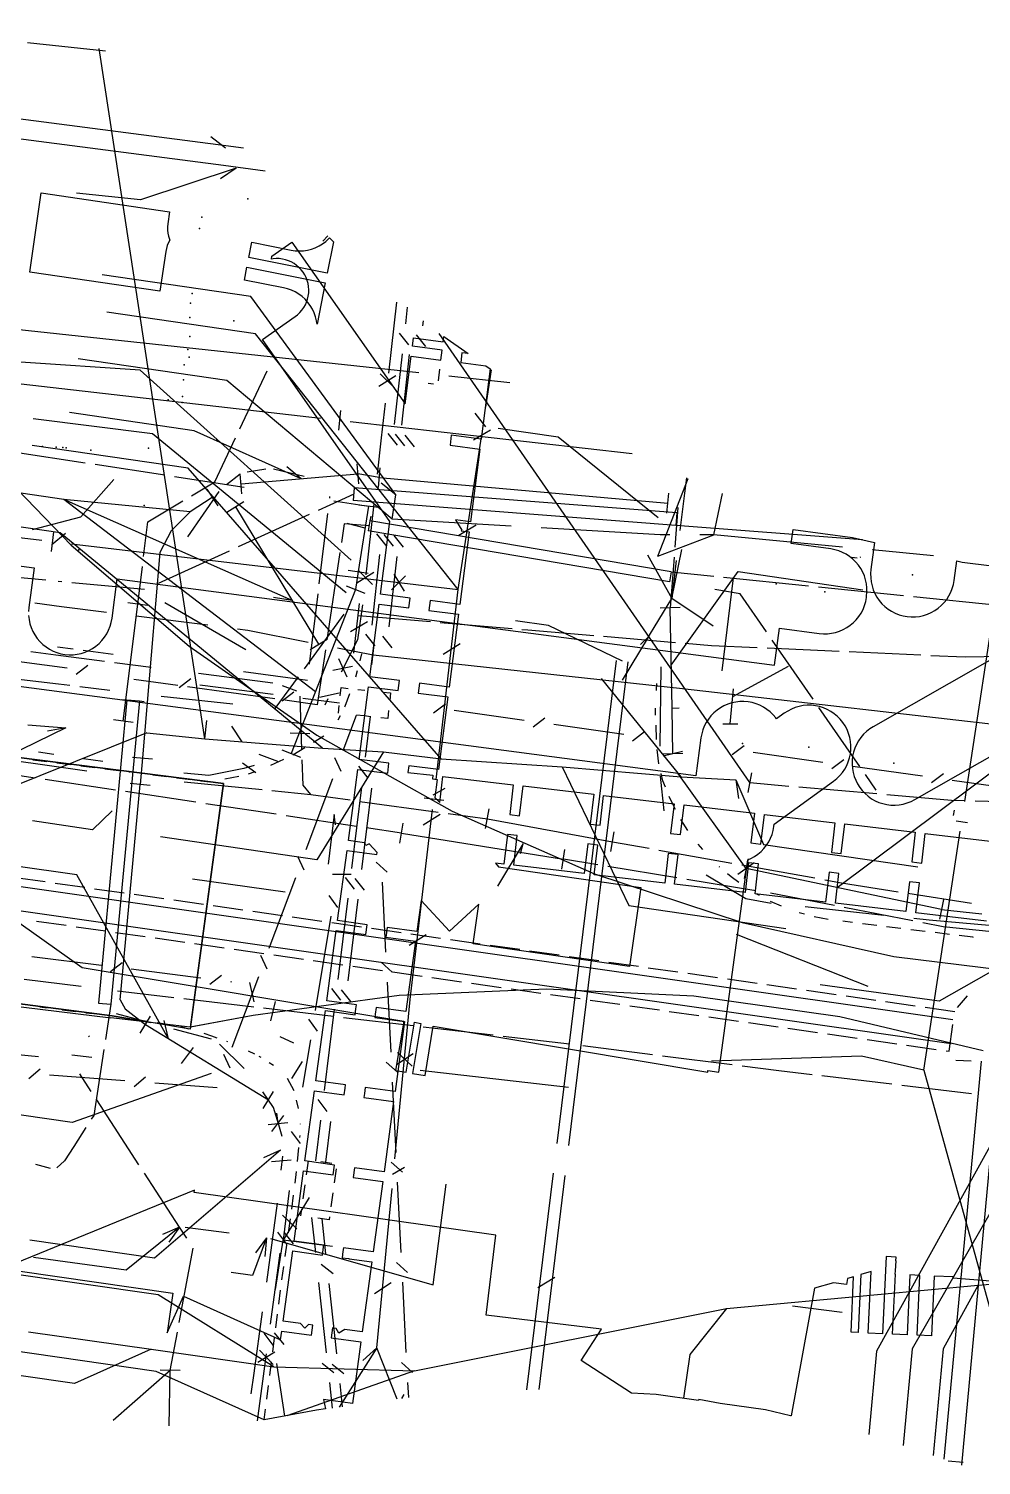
# Model space of a CAD drawing. Header units: metres. Extents: x -3782 to -2031, y 18790 to 19846.
# Drawn here: x -2797.3 to -2749.6, y 18835 to 18906.9 of the extents above; entities that cross this region are included whole.
import ezdxf

# ---------------------------------------------------------------- set-up
doc = ezdxf.new("R2010")
doc.units = ezdxf.units.M
for name, color, linetype in [('BOUNDARY', 7, 'Continuous'), ('CURB', 7, 'Continuous'), ('ELECTR_CABLE', 7, 'Continuous'), ('ELECTR_CABLE_COMM', 7, 'Continuous'), ('GAS', 7, 'Continuous'), ('GROUND', 7, 'Continuous'), ('HEAT', 7, 'Continuous'), ('OVERHEAD_POWER_LINE', 7, 'Continuous'), ('ROAD', 7, 'Continuous'), ('SEWER', 7, 'Continuous'), ('TREE', 7, 'Continuous'), ('WATER_PIPELINE', 7, 'Continuous')]:
    doc.layers.add(name, color=color, linetype=linetype)

msp = doc.modelspace()

# ---------------------------------------------------------------- linework, layer by layer
at = {"layer": 'BOUNDARY'}
for points in [[(-2884.006, 18893.457), (-2876.159, 18892.479), (-2868.255, 18892.281), (-2860.369, 18892.864), (-2856.419, 18893.553), (-2854.481, 18893.795), (-2852.536, 18893.655), (-2821.885, 18889.923), (-2821.487, 18889.876), (-2803.067, 18887.727), (-2801.166, 18887.411), (-2800.537, 18886.69), (-2795.137, 18881.088), (-2789.219, 18876.037), (-2782.837, 18871.585), (-2776.054, 18867.774), (-2768.932, 18864.64), (-2761.54, 18862.212), (-2753.946, 18860.514), (-2746.224, 18859.562)], [(-2749.47, 18855.783), (-2756.654, 18857.487), (-2763.963, 18858.521), (-2771.337, 18858.878), (-2778.712, 18858.553), (-2786.026, 18857.549), (-2789.176, 18856.968), (-2793.141, 18857.439), (-2793.142, 18857.425), (-2798.323, 18858.054), (-2804.059, 18858.201), (-2806.902, 18858.413), (-2826.623, 18860.851), (-2828.891, 18861.098), (-2853.613, 18863.441), (-2862.487, 18863.786), (-2871.346, 18863.146), (-2880.079, 18861.528)]]:
    msp.add_lwpolyline(points, dxfattribs=at)
at = {"layer": 'CURB'}
for points in [[(-2780.667, 18875.305), (-2780.577, 18875.649)], [(-2780.878, 18874.497), (-2780.794, 18874.821)], [(-2781.409, 18873.041), (-2781.179, 18873.673)], [(-2765.835, 18873.811), (-2765.815, 18874.171)], [(-2781.427, 18873.007), (-2781.409, 18873.041)], [(-2765.873, 18872.59), (-2765.885, 18872.93)], [(-2781.762, 18872.355), (-2781.655, 18872.562)], [(-2782.999, 18871.23), (-2782.479, 18871.543)], [(-2765.828, 18871.369), (-2765.854, 18872.091)], [(-2784.038, 18870.605), (-2783.428, 18870.972)], [(-2765.713, 18870.153), (-2765.8, 18870.87)], [(-2797.055, 18870.355), (-2796.349, 18870.267)], [(-2795.853, 18870.205), (-2795.146, 18870.116)], [(-2794.65, 18870.054), (-2793.944, 18869.966)], [(-2785.133, 18870.09), (-2784.482, 18870.377)], [(-2793.448, 18869.904), (-2792.742, 18869.816)], [(-2792.246, 18869.754), (-2792.17, 18869.745)], [(-2791.043, 18869.604), (-2790.337, 18869.517)], [(-2789.841, 18869.455), (-2789.134, 18869.367)], [(-2788.638, 18869.306), (-2788.182, 18869.249)], [(-2787.444, 18869.394), (-2786.746, 18869.532)], [(-2786.262, 18869.653), (-2785.928, 18869.772)], [(-2765.509, 18869.302), (-2765.604, 18869.666)], [(-2765.385, 18868.98), (-2765.509, 18869.302)], [(-2764.967, 18868.023), (-2765.194, 18868.518)], [(-2764.882, 18867.867), (-2764.967, 18868.023)], [(-2764.255, 18866.819), (-2764.61, 18867.371)], [(-2763.507, 18865.854), (-2763.744, 18866.126)], [(-2762.658, 18864.976), (-2762.686, 18864.999)], [(-2762.093, 18864.494), (-2762.278, 18864.651)], [(-2761.706, 18864.211), (-2762.093, 18864.494)], [(-2760.677, 18863.554), (-2760.802, 18863.62)], [(-2759.577, 18863.025), (-2760.115, 18863.259)], [(-2758.422, 18862.627), (-2758.688, 18862.699)], [(-2757.231, 18862.358), (-2757.94, 18862.497)], [(-2756.018, 18862.208), (-2756.505, 18862.268)], [(-2754.805, 18862.059), (-2755.522, 18862.147)], [(-2753.593, 18861.909), (-2754.309, 18861.997)], [(-2752.38, 18861.76), (-2753.096, 18861.848)], [(-2751.167, 18861.61), (-2751.883, 18861.699)], [(-2750, 18861.467), (-2750.671, 18861.549)], [(-2749.954, 18861.461), (-2750, 18861.467)], [(-2796.692, 18857.985), (-2796.334, 18857.942)], [(-2795.576, 18857.84), (-2794.896, 18857.75)], [(-2794.399, 18857.694), (-2794.024, 18857.651)], [(-2793.206, 18857.564), (-2793.167, 18857.56)], [(-2793.167, 18857.56), (-2792.514, 18857.458)], [(-2792.02, 18857.381), (-2791.327, 18857.272)], [(-2790.833, 18857.195), (-2790.141, 18857.087)], [(-2789.65, 18856.997), (-2789.245, 18856.886)], [(-2788.497, 18856.663), (-2788.109, 18856.541)], [(-2788.109, 18856.541), (-2787.833, 18856.441)], [(-2787.363, 18856.271), (-2787.298, 18856.248)], [(-2786.263, 18855.791), (-2785.954, 18855.634)], [(-2785.735, 18855.523), (-2785.643, 18855.465)], [(-2785.221, 18855.198), (-2785.007, 18855.063)], [(-2784.315, 18854.424), (-2783.991, 18853.803)], [(-2783.86, 18853.323), (-2783.761, 18852.903)], [(-2783.674, 18852.138), (-2783.671, 18852.119)], [(-2783.688, 18851.545), (-2783.699, 18851.442)], [(-2783.749, 18850.944), (-2783.82, 18850.247)], [(-2783.87, 18849.75), (-2783.93, 18849.159)], [(-2784.011, 18848.558), (-2784.106, 18847.864)], [(-2784.175, 18847.369), (-2784.27, 18846.675)], [(-2784.338, 18846.179), (-2784.434, 18845.485)], [(-2784.502, 18844.99), (-2784.594, 18844.325)], [(-2784.661, 18843.8), (-2784.749, 18843.105)], [(-2784.812, 18842.609), (-2784.9, 18841.914)], [(-2784.963, 18841.418), (-2785.052, 18840.723)], [(-2785.115, 18840.227), (-2785.203, 18839.532)], [(-2785.266, 18839.036), (-2785.355, 18838.342)], [(-2785.418, 18837.846), (-2785.486, 18837.311)]]:
    msp.add_lwpolyline(points, dxfattribs=at)
at = {"layer": 'ELECTR_CABLE'}
for points in [[(-2788.444, 18871.395), (-2793.724, 18905.957)], [(-2778.846, 18893.254), (-2779.246, 18889.698)], [(-2761.152, 18869.207), (-2776.705, 18891.694)], [(-2786.691, 18886.922), (-2785.323, 18889.817)], [(-2778.885, 18889.565), (-2779.729, 18889.028)], [(-2778.95, 18888.969), (-2779.659, 18889.674)], [(-2779.414, 18888.207), (-2779.611, 18886.458)], [(-2770.757, 18886.498), (-2773.759, 18886.936)], [(-2789.27, 18884.947), (-2797.088, 18886.087)], [(-2787.945, 18884.267), (-2786.904, 18886.47)], [(-2779.611, 18886.458), (-2779.813, 18884.651)], [(-2765.747, 18882.465), (-2770.757, 18886.498)], [(-2776.612, 18870.397), (-2789.27, 18884.947)], [(-2786.673, 18884.646), (-2787.359, 18884.11)], [(-2785.385, 18884.897), (-2786.327, 18884.74)], [(-2783.467, 18884.526), (-2785.009, 18884.897)], [(-2764.33, 18884.466), (-2764.428, 18883.697)], [(-2787.731, 18883.782), (-2789.31, 18881.505)], [(-2789.111, 18883.568), (-2787.945, 18884.267)], [(-2780.961, 18883.956), (-2781.009, 18883.334)], [(-2764.809, 18882.705), (-2780.961, 18883.956)], [(-2764.428, 18883.697), (-2764.657, 18881.822)], [(-2791.288, 18882.263), (-2789.539, 18883.311)], [(-2781.601, 18883.364), (-2782.763, 18882.835)], [(-2782.19, 18883.44), (-2782.18, 18883.521)], [(-2780.985, 18883.645), (-2781.601, 18883.364)], [(-2764.857, 18882.083), (-2781.009, 18883.334)], [(-2779.98, 18883.156), (-2780.377, 18879.603)], [(-2795.682, 18881.704), (-2803.499, 18882.843)], [(-2791.504, 18880.52), (-2791.288, 18882.263)], [(-2783.218, 18882.628), (-2786.773, 18881.009)], [(-2782.711, 18879.153), (-2782.283, 18882.677)], [(-2780.172, 18882.304), (-2780.256, 18881.81)], [(-2780.131, 18882.55), (-2780.172, 18882.303)], [(-2765.093, 18879.757), (-2780.172, 18882.304)], [(-2764.809, 18882.705), (-2764.857, 18882.083)], [(-2782.551, 18870.939), (-2795.682, 18881.704)], [(-2781.461, 18882.165), (-2781.602, 18881.219)], [(-2780.214, 18882.057), (-2781.461, 18882.165)], [(-2765.177, 18879.263), (-2780.256, 18881.81)], [(-2755.52, 18881.36), (-2764.857, 18882.083)], [(-2787.228, 18880.801), (-2790.784, 18879.182)], [(-2781.676, 18880.724), (-2782.329, 18876.356)], [(-2764.838, 18880.333), (-2765.07, 18878.43)], [(-2796.405, 18879.34), (-2799.494, 18879.633)], [(-2791.798, 18878.14), (-2791.565, 18880.023)], [(-2779.987, 18879.727), (-2780.831, 18879.189)], [(-2780.052, 18879.13), (-2780.761, 18879.835)], [(-2765.093, 18879.757), (-2765.177, 18879.263)], [(-2765.093, 18879.757), (-2762.966, 18879.54)], [(-2762.547, 18874.805), (-2761.971, 18879.461)], [(-2762.468, 18879.489), (-2758.213, 18879.056)], [(-2795.604, 18879.264), (-2795.776, 18879.28)], [(-2792.704, 18878.988), (-2795.106, 18879.216)], [(-2791.467, 18878.871), (-2792.704, 18878.988)], [(-2783.2, 18875.133), (-2782.771, 18878.657)], [(-2761.648, 18878.661), (-2762.909, 18878.876)], [(-2760.323, 18876.754), (-2761.648, 18878.661)], [(-2757.715, 18879.005), (-2753.46, 18878.572)], [(-2796.944, 18878.202), (-2795.614, 18878.031)], [(-2795.614, 18878.031), (-2793.364, 18877.745)], [(-2792.522, 18872.285), (-2791.798, 18878.14)], [(-2791.302, 18878.079), (-2792.294, 18878.201)], [(-2786.384, 18875.854), (-2790.438, 18878.215)], [(-2780.55, 18878.114), (-2780.801, 18876.355)], [(-2752.963, 18878.521), (-2748.707, 18878.087)], [(-2791.876, 18877.556), (-2788.296, 18877.1)], [(-2783.458, 18874.905), (-2781.459, 18877.633)], [(-2780.294, 18877.26), (-2781.154, 18876.748)], [(-2780.74, 18877.572), (-2777.15, 18877.267)], [(-2776.652, 18877.225), (-2773.062, 18876.921)], [(-2786.808, 18876.911), (-2786.291, 18876.845)], [(-2786.291, 18876.845), (-2783.262, 18876.244)], [(-2772.563, 18876.878), (-2772.265, 18876.853)], [(-2772.265, 18876.853), (-2768.973, 18876.574)], [(-2768.475, 18876.531), (-2764.885, 18876.227)], [(-2795.817, 18876.009), (-2795.034, 18875.904)], [(-2794.539, 18875.838), (-2793.027, 18875.636)], [(-2782.403, 18875.861), (-2782.814, 18873.109)], [(-2781.791, 18875.951), (-2780.021, 18875.6)], [(-2780.801, 18876.355), (-2781.607, 18874.743)], [(-2780.075, 18875.103), (-2779.967, 18876.097)], [(-2764.387, 18876.185), (-2763.071, 18876.073)], [(-2763.071, 18876.073), (-2760.791, 18875.97)], [(-2760.291, 18875.948), (-2756.692, 18875.786)], [(-2757.984, 18873.386), (-2760.038, 18876.343)], [(-2756.192, 18875.764), (-2752.593, 18875.602)], [(-2795.894, 18875.591), (-2797.147, 18875.754)], [(-2793.462, 18875.275), (-2795.894, 18875.591)], [(-2791.124, 18874.972), (-2792.966, 18875.211)], [(-2781.314, 18874.49), (-2781.736, 18875.397)], [(-2780.021, 18875.6), (-2764.53, 18873.926)], [(-2752.093, 18875.579), (-2750.38, 18875.502)], [(-2750.38, 18875.502), (-2748.492, 18875.545)], [(-2798.775, 18874.498), (-2795.768, 18874.145)], [(-2789.8, 18874.065), (-2791.988, 18874.365)], [(-2785.037, 18874.181), (-2788.764, 18874.666)], [(-2786.511, 18874.763), (-2783.297, 18874.333)], [(-2784.911, 18872.922), (-2783.753, 18874.502)], [(-2781.047, 18875.027), (-2782.025, 18874.814)], [(-2764.601, 18869.493), (-2768.591, 18874.424)], [(-2765.616, 18875.004), (-2765.655, 18871.035)], [(-2762.011, 18873.512), (-2759.227, 18875.038)], [(-2795.768, 18874.145), (-2795.197, 18874.078)], [(-2794.7, 18874.02), (-2793.2, 18873.844)], [(-2784.928, 18873.398), (-2789.305, 18873.998)], [(-2783.832, 18873.794), (-2784.557, 18874.048)], [(-2781.717, 18873.688), (-2782.694, 18873.474)], [(-2764.53, 18873.926), (-2735.416, 18870.577)], [(-2762.139, 18872.154), (-2761.975, 18873.896)], [(-2792.341, 18873.353), (-2793.769, 18858.174)], [(-2791.719, 18873.295), (-2793.147, 18858.116)], [(-2792.589, 18873.377), (-2792.34, 18873.353)], [(-2792.341, 18873.353), (-2791.719, 18873.295)], [(-2791.719, 18873.295), (-2791.47, 18873.272)], [(-2790.625, 18873.542), (-2787.043, 18873.153)], [(-2782.814, 18873.109), (-2784.433, 18873.331)], [(-2783.58, 18870.849), (-2783.675, 18873.532)], [(-2782.278, 18873.401), (-2782.434, 18873.089)], [(-2765.051, 18872.938), (-2764.69, 18872.953)], [(-2755.644, 18870.017), (-2757.699, 18872.975)], [(-2792.026, 18872.224), (-2793.018, 18872.346)], [(-2788.444, 18871.395), (-2788.333, 18872.322)], [(-2791.349, 18871.702), (-2803.857, 18866.671)], [(-2795.396, 18871.95), (-2802.895, 18868.294)], [(-2797.3, 18872.1), (-2795.396, 18871.95)], [(-2795.396, 18871.95), (-2796.315, 18871.781)], [(-2791.349, 18871.702), (-2788.444, 18871.395)], [(-2786.576, 18871.251), (-2787.088, 18872.032)], [(-2783.176, 18871.651), (-2784.176, 18871.683)], [(-2762.514, 18872.154), (-2761.764, 18872.154)], [(-2795.998, 18870.623), (-2796.77, 18870.737)], [(-2788.444, 18871.395), (-2782.551, 18870.939)], [(-2779.494, 18870.757), (-2782.838, 18865.35)], [(-2782.551, 18870.939), (-2779.494, 18870.757)], [(-2779.494, 18870.757), (-2776.612, 18870.397)], [(-2798.223, 18870.352), (-2796.224, 18870.064)], [(-2796.224, 18870.064), (-2794.351, 18869.794)], [(-2793.545, 18870.259), (-2794.514, 18870.403)], [(-2785.887, 18869.692), (-2786.556, 18870.174)], [(-2785.966, 18870.058), (-2786.485, 18869.916)], [(-2784.785, 18870.271), (-2785.724, 18870.618)], [(-2783.518, 18869.078), (-2783.563, 18870.349)], [(-2776.612, 18870.397), (-2770.545, 18869.995)], [(-2796.933, 18869.434), (-2800.459, 18869.964)], [(-2792.912, 18868.83), (-2796.439, 18869.36)], [(-2788.243, 18869.571), (-2789.488, 18869.675)], [(-2786.485, 18869.916), (-2788.243, 18869.571)], [(-2770.545, 18869.995), (-2764.601, 18869.493)], [(-2770.545, 18869.995), (-2767.208, 18863.059)], [(-2765.654, 18869.536), (-2765.464, 18867.799)], [(-2764.601, 18869.493), (-2761.852, 18869.343)], [(-2761.852, 18869.343), (-2760.477, 18866.114)], [(-2761.852, 18869.343), (-2761.73, 18868.417)], [(-2761.247, 18868.716), (-2761.057, 18869.698)], [(-2754.826, 18868.839), (-2755.359, 18869.607)], [(-2788.891, 18868.227), (-2792.418, 18868.756)], [(-2789.469, 18869.254), (-2785.577, 18868.857)], [(-2785.079, 18868.806), (-2783.133, 18868.608)], [(-2783.133, 18868.608), (-2783.518, 18869.078)], [(-2783.133, 18868.608), (-2781.172, 18868.339)], [(-2761.152, 18869.207), (-2759.198, 18869.038)], [(-2758.7, 18868.994), (-2754.792, 18868.656)], [(-2754.294, 18868.612), (-2751.061, 18868.332)], [(-2784.871, 18867.623), (-2788.397, 18868.152)], [(-2780.677, 18868.272), (-2776.754, 18867.734)], [(-2774.388, 18866.906), (-2774.208, 18867.89)], [(-2751.061, 18868.332), (-2750.384, 18868.315)], [(-2749.884, 18868.303), (-2745.963, 18868.205)], [(-2794.058, 18866.851), (-2797.061, 18867.289)], [(-2793.078, 18867.789), (-2794.058, 18866.851)], [(-2780.85, 18867.019), (-2784.376, 18867.549)], [(-2778.672, 18866.186), (-2778.512, 18867.174)], [(-2776.259, 18867.667), (-2774.298, 18867.398)], [(-2774.298, 18867.398), (-2768.031, 18866.252)], [(-2782.838, 18865.35), (-2790.656, 18866.49)], [(-2778.592, 18866.68), (-2780.355, 18866.945)], [(-2778.592, 18866.68), (-2770.491, 18865.375)], [(-2768.121, 18865.76), (-2767.941, 18866.744)], [(-2770.571, 18864.881), (-2770.411, 18865.869)], [(-2768.031, 18866.252), (-2766.202, 18865.924)], [(-2765.71, 18865.836), (-2762.051, 18865.181)], [(-2760.477, 18866.114), (-2752.751, 18864.987)], [(-2761.559, 18865.093), (-2757.9, 18864.437)], [(-2763.345, 18864.595), (-2761.366, 18863.417)], [(-2757.408, 18864.349), (-2756.571, 18864.199)], [(-2756.571, 18864.199), (-2753.74, 18863.75)], [(-2753.246, 18863.672), (-2750.057, 18863.167)], [(-2767.208, 18863.059), (-2759.349, 18861.913)], [(-2761.366, 18863.417), (-2760.095, 18863.182)], [(-2758.389, 18863.001), (-2754.442, 18862.581)], [(-2752.95, 18862.422), (-2752.187, 18862.341)], [(-2752.187, 18862.341), (-2748.998, 18862.058)], [(-2797.476, 18859.364), (-2794.629, 18859.015)], [(-2792.806, 18858.791), (-2789.987, 18858.459)], [(-2793.769, 18858.174), (-2793.147, 18858.116)], [(-2793.147, 18858.116), (-2793.419, 18856.352)], [(-2789.49, 18858.401), (-2785.992, 18857.989)], [(-2785.496, 18857.931), (-2781.998, 18857.519)], [(-2791.434, 18857.253), (-2792.855, 18857.63)], [(-2781.502, 18857.461), (-2778.004, 18857.049)], [(-2794.262, 18856.477), (-2794.213, 18856.538)], [(-2788.114, 18856.374), (-2789.984, 18856.869)], [(-2777.507, 18856.991), (-2774.01, 18856.579)], [(-2773.513, 18856.521), (-2770.182, 18856.129)], [(-2793.495, 18855.858), (-2794.003, 18852.555)], [(-2786.477, 18854.893), (-2787.706, 18856.123)], [(-2769.52, 18856.045), (-2766.026, 18855.602)], [(-2797.961, 18855.612), (-2796.774, 18855.502)], [(-2794.101, 18855.452), (-2795.093, 18855.574)], [(-2765.53, 18855.539), (-2762.036, 18855.096)], [(-2761.54, 18855.033), (-2759.709, 18854.8)], [(-2794.126, 18853.752), (-2794.705, 18854.641)], [(-2759.709, 18854.8), (-2758.045, 18854.602)], [(-2757.548, 18854.543), (-2754.051, 18854.126)], [(-2785.005, 18852.951), (-2785.534, 18853.736)], [(-2753.555, 18854.067), (-2750.058, 18853.651)], [(-2791.736, 18850.082), (-2793.853, 18853.333)], [(-2784.742, 18852.074), (-2785.005, 18852.951)], [(-2794.003, 18852.555), (-2794.126, 18852.363)], [(-2784.568, 18851.494), (-2784.742, 18852.074)], [(-2794.395, 18851.942), (-2795.001, 18850.996)], [(-2795.001, 18850.996), (-2795.469, 18850.287)], [(-2796.169, 18849.9), (-2796.903, 18850.091)], [(-2795.469, 18850.287), (-2795.854, 18849.935)], [(-2784.615, 18849.815), (-2784.537, 18850.52)], [(-2789.703, 18846.961), (-2791.463, 18849.663)], [(-2777.007, 18844.071), (-2776.366, 18849.112)], [(-2785.342, 18844.21), (-2784.796, 18848.168)], [(-2789.703, 18846.961), (-2792.379, 18844.81)], [(-2789.703, 18846.961), (-2790.561, 18846.592)], [(-2789.703, 18846.961), (-2790.248, 18846.202)], [(-2789.348, 18846.41), (-2789.703, 18846.961)], [(-2789.428, 18846.965), (-2787.222, 18846.671)], [(-2785.347, 18846.42), (-2786.058, 18844.537)], [(-2785.347, 18846.42), (-2785.899, 18845.667)], [(-2785.347, 18846.42), (-2785.431, 18845.49)], [(-2785.155, 18846.396), (-2777.007, 18844.071)], [(-2789.722, 18842.189), (-2789.027, 18845.912)], [(-2792.379, 18844.81), (-2797.021, 18845.442)], [(-2790.781, 18843.571), (-2798.573, 18844.691)], [(-2786.058, 18844.537), (-2787.13, 18844.697)], [(-2749.72, 18844.06), (-2742.215, 18844.675)], [(-2784.98, 18839.97), (-2790.781, 18843.571)], [(-2762.32, 18842.88), (-2749.72, 18844.06)], [(-2749.72, 18844.06), (-2751.483, 18840.864)], [(-2785.971, 18839.656), (-2785.547, 18842.724)], [(-2777.94, 18839.769), (-2762.32, 18842.88)], [(-2762.32, 18842.88), (-2764.168, 18840.585)], [(-2797.26, 18841.72), (-2791.12, 18840.845)], [(-2790.17, 18839.791), (-2789.814, 18841.698)], [(-2791.12, 18840.845), (-2794.971, 18839.139)], [(-2791.12, 18840.845), (-2784.98, 18839.97)], [(-2764.168, 18840.585), (-2764.485, 18838.396)], [(-2751.483, 18840.864), (-2751.981, 18835.523)], [(-2794.971, 18839.139), (-2802.755, 18840.258)], [(-2784.98, 18839.97), (-2777.94, 18839.769)], [(-2790.17, 18839.791), (-2793.035, 18837.286)], [(-2789.67, 18839.78), (-2790.67, 18839.802)], [(-2790.231, 18837.018), (-2790.17, 18839.791)], [(-2786.115, 18838.612), (-2785.971, 18839.656)], [(-2777.94, 18839.769), (-2784.337, 18837.523)]]:
    msp.add_lwpolyline(points, dxfattribs=at)
for points in [[(-2786.085, 18896.251), (-2784.123, 18895.861), (-2783.92, 18895.831), (-2783.714, 18895.821), (-2783.508, 18895.831), (-2783.304, 18895.862), (-2783.104, 18895.912), (-2782.91, 18895.981), (-2782.724, 18896.069), (-2782.547, 18896.176), (-2782.382, 18896.298), (-2782.229, 18896.437), (-2782.192, 18896.478), (-2782.001, 18896.28), (-2782.312, 18894.713), (-2786.236, 18895.492)], [(-2782.821, 18892.148), (-2782.847, 18892.325), (-2782.897, 18892.525), (-2782.967, 18892.719), (-2783.055, 18892.905), (-2783.161, 18893.082), (-2783.284, 18893.247), (-2783.422, 18893.4), (-2783.575, 18893.538), (-2783.741, 18893.661), (-2783.917, 18893.767), (-2784.104, 18893.855), (-2784.298, 18893.924), (-2784.498, 18893.974), (-2786.46, 18894.364), (-2786.333, 18895.002), (-2782.409, 18894.223)]]:
    msp.add_lwpolyline(points, close=True, dxfattribs=at)
at = {"layer": 'ELECTR_CABLE_COMM'}
for points in [[(-2778.383, 18892.165), (-2778.289, 18893.003)], [(-2777.529, 18892.07), (-2777.5, 18892.329)], [(-2778.232, 18891.126), (-2778.7, 18891.712)], [(-2777.378, 18891.032), (-2777.846, 18891.617)], [(-2791.678, 18889.848), (-2797.676, 18890.246)], [(-2778.944, 18887.141), (-2778.55, 18890.674)], [(-2778.585, 18887.1), (-2778.192, 18890.633)], [(-2781.115, 18880.349), (-2791.678, 18889.848)], [(-2791.065, 18886.667), (-2797.028, 18887.423)], [(-2788.97, 18886.817), (-2795.207, 18887.727)], [(-2781.365, 18878.713), (-2791.065, 18886.667)], [(-2783.621, 18884.419), (-2788.97, 18886.817)], [(-2778.794, 18886.103), (-2779.262, 18886.688)], [(-2778.434, 18886.062), (-2778.902, 18886.647)], [(-2777.937, 18886.008), (-2778.405, 18886.594)], [(-2797.922, 18885.752), (-2794.432, 18885.218)], [(-2793.938, 18885.143), (-2790.448, 18884.61)], [(-2780.73, 18884.17), (-2780.816, 18885.166)], [(-2789.954, 18884.534), (-2786.465, 18884.001)], [(-2786.584, 18883.66), (-2786.67, 18884.656)], [(-2786.627, 18884.158), (-2780.773, 18884.668)], [(-2783.621, 18884.419), (-2784.34, 18885.016)], [(-2779.705, 18884.472), (-2780.773, 18884.668)], [(-2779.749, 18883.974), (-2779.661, 18884.97)], [(-2779.705, 18884.472), (-2765.262, 18883.199)], [(-2795.501, 18883.387), (-2801.738, 18884.297)], [(-2788.34, 18883.898), (-2787.796, 18883.06)], [(-2765.306, 18882.701), (-2765.218, 18883.697)], [(-2789.172, 18882.762), (-2795.501, 18883.387)], [(-2784.074, 18878.33), (-2795.501, 18883.387)], [(-2782.904, 18873.756), (-2795.501, 18883.387)], [(-2788.068, 18883.479), (-2789.172, 18882.762)], [(-2787.341, 18882.753), (-2786.485, 18883.271)], [(-2786.913, 18883.012), (-2782.745, 18876.136)], [(-2781.987, 18883.317), (-2780.242, 18883.05)], [(-2780.242, 18883.05), (-2780.766, 18879.77)], [(-2780.738, 18883.11), (-2779.746, 18882.99)], [(-2764.757, 18882.976), (-2764.911, 18880.99)], [(-2789.172, 18882.762), (-2790.126, 18881.807)], [(-2790.126, 18881.807), (-2790.699, 18880.725)], [(-2780.417, 18881.952), (-2781.323, 18882.179)], [(-2779.355, 18881.079), (-2779.823, 18881.664)], [(-2778.993, 18881.039), (-2779.461, 18881.624)], [(-2778.496, 18880.985), (-2778.964, 18881.57)], [(-2790.699, 18880.725), (-2791.558, 18870.442)], [(-2780.067, 18877.093), (-2779.672, 18880.626)], [(-2779.206, 18877), (-2778.813, 18880.532)], [(-2764.949, 18880.492), (-2765.146, 18877.956)], [(-2781.26, 18879.849), (-2780.272, 18879.691)], [(-2780.766, 18879.77), (-2780.9, 18878.878)], [(-2765.092, 18875.092), (-2761.738, 18879.775)], [(-2761.738, 18879.775), (-2755.501, 18878.866)], [(-2756.781, 18863.953), (-2736.102, 18879.424)], [(-2780.9, 18878.878), (-2784.113, 18870.665)], [(-2781.366, 18879.06), (-2780.434, 18878.696)], [(-2784.074, 18878.33), (-2784.999, 18878.466)], [(-2764.646, 18877.966), (-2765.646, 18877.946)], [(-2765.051, 18872.938), (-2765.146, 18877.956)], [(-2779.916, 18876.055), (-2780.384, 18876.641)], [(-2779.055, 18875.962), (-2779.523, 18876.547)], [(-2783.173, 18875.877), (-2782.317, 18876.395)], [(-2795.331, 18874.944), (-2798.997, 18875.419)], [(-2794.29, 18875.077), (-2794.884, 18874.619)], [(-2789.136, 18874.41), (-2789.73, 18873.952)], [(-2785.023, 18873.611), (-2788.689, 18874.085)], [(-2783.982, 18873.743), (-2784.576, 18873.286)], [(-2781.661, 18873.558), (-2781.617, 18873.964)], [(-2781.617, 18873.964), (-2781.27, 18873.926)], [(-2780.773, 18873.873), (-2780.431, 18873.836)], [(-2779.522, 18873.738), (-2779.146, 18873.697)], [(-2779.146, 18873.697), (-2779.186, 18873.321)], [(-2781.702, 18873.181), (-2783.535, 18873.418)], [(-2781.755, 18872.684), (-2781.715, 18873.061)], [(-2776.996, 18872.707), (-2776.398, 18873.158)], [(-2765.007, 18870.65), (-2765.051, 18872.938)], [(-2781.509, 18870.814), (-2780.845, 18872.586)], [(-2780.468, 18872.546), (-2780.845, 18872.586)], [(-2780.128, 18872.509), (-2780.468, 18872.546)], [(-2780.401, 18870.476), (-2780.151, 18872.511)], [(-2779.283, 18872.418), (-2779.631, 18872.456)], [(-2779.24, 18872.824), (-2779.283, 18872.418)], [(-2775.955, 18872.828), (-2772.454, 18872.337)], [(-2772.01, 18872.008), (-2771.412, 18872.459)], [(-2770.968, 18872.129), (-2767.467, 18871.638)], [(-2767.024, 18871.308), (-2766.425, 18871.76)], [(-2784.579, 18870.847), (-2783.647, 18870.483)], [(-2764.522, 18870.772), (-2765.492, 18870.528)], [(-2762.038, 18870.609), (-2761.439, 18871.06)], [(-2760.996, 18870.73), (-2757.495, 18870.239)], [(-2792.056, 18870.484), (-2791.06, 18870.4)], [(-2791.558, 18870.442), (-2791.68, 18869.117)], [(-2781.616, 18869.77), (-2781.927, 18870.453)], [(-2780.261, 18869.436), (-2780.723, 18870.027)], [(-2764.507, 18870.66), (-2765.507, 18870.64)], [(-2757.051, 18869.91), (-2756.453, 18870.361)], [(-2756.009, 18870.031), (-2752.509, 18869.54)], [(-2783.362, 18865.864), (-2782.035, 18869.409)], [(-2761.344, 18864.906), (-2764.765, 18869.689)], [(-2752.065, 18869.21), (-2751.467, 18869.662)], [(-2751.023, 18869.332), (-2747.522, 18868.841)], [(-2792.674, 18858.345), (-2791.68, 18869.117)], [(-2791.182, 18869.071), (-2792.178, 18869.163)], [(-2781.083, 18864.916), (-2780.583, 18868.987)], [(-2780.587, 18864.857), (-2780.086, 18868.932)], [(-2794.856, 18864.587), (-2801.095, 18865.484)], [(-2783.47, 18864.821), (-2783.78, 18865.503)], [(-2779.31, 18864.728), (-2779.866, 18865.231)], [(-2768.762, 18865.092), (-2770.491, 18865.375)], [(-2764.81, 18864.446), (-2768.268, 18865.011)], [(-2760.937, 18865.197), (-2761.751, 18864.615)], [(-2761.242, 18865.395), (-2761.446, 18864.417)], [(-2790.262, 18856.393), (-2794.856, 18864.587)], [(-2784.414, 18863.721), (-2789.05, 18864.378)], [(-2785.216, 18860.915), (-2783.888, 18864.46)], [(-2781.121, 18864.606), (-2782.055, 18864.614)], [(-2780.944, 18863.876), (-2781.406, 18864.467)], [(-2780.447, 18863.818), (-2780.909, 18864.408)], [(-2760.859, 18863.799), (-2764.317, 18864.365)], [(-2751.564, 18862.864), (-2761.344, 18864.906)], [(-2781.779, 18862.954), (-2782.216, 18863.563)], [(-2779.372, 18860.721), (-2779.55, 18864.231)], [(-2756.924, 18863.055), (-2760.131, 18863.68)], [(-2781.766, 18859.356), (-2781.266, 18863.427)], [(-2781.27, 18859.294), (-2780.77, 18863.369)], [(-2752.994, 18862.289), (-2756.434, 18862.959)], [(-2751.462, 18863.353), (-2751.666, 18862.375)], [(-2751.564, 18862.864), (-2749.547, 18862.639)], [(-2782.894, 18857.807), (-2782.119, 18862.518)], [(-2751.482, 18861.994), (-2752.503, 18862.193)], [(-2744.885, 18862.118), (-2751.679, 18858.266)], [(-2749.032, 18861.738), (-2751.482, 18861.994)], [(-2797.103, 18860.513), (-2793.617, 18860.071)], [(-2793.169, 18859.747), (-2792.576, 18860.207)], [(-2785.323, 18859.871), (-2785.634, 18860.553)], [(-2779.056, 18859.72), (-2779.612, 18860.223)], [(-2792.128, 18859.883), (-2788.642, 18859.441)], [(-2788.194, 18859.118), (-2787.602, 18859.577)], [(-2787.154, 18859.253), (-2787.099, 18859.246)], [(-2787.069, 18855.965), (-2785.742, 18859.51)], [(-2786.196, 18859.21), (-2785.985, 18858.232)], [(-2781.627, 18858.316), (-2782.088, 18858.907)], [(-2781.131, 18858.254), (-2781.592, 18858.845)], [(-2779.118, 18855.712), (-2779.296, 18859.222)], [(-2751.679, 18858.266), (-2757.633, 18859.092)], [(-2792.674, 18858.345), (-2792.427, 18857.89)], [(-2792.427, 18857.89), (-2791.456, 18857.131)], [(-2784.912, 18858.25), (-2785.158, 18857.28)], [(-2782.449, 18853.796), (-2781.949, 18857.867)], [(-2791.678, 18856.675), (-2791.156, 18857.527)], [(-2791.417, 18857.101), (-2785.256, 18853.325)], [(-2790.262, 18856.393), (-2790.484, 18857.3)], [(-2782.798, 18856.763), (-2783.235, 18857.372)], [(-2784.683, 18856.504), (-2784.009, 18856.177)], [(-2789.608, 18855.145), (-2789.009, 18855.945)], [(-2783.526, 18853.971), (-2783.138, 18856.327)], [(-2787.177, 18854.922), (-2787.487, 18855.604)], [(-2783.574, 18855.253), (-2784.104, 18854.405)], [(-2778.802, 18854.712), (-2779.358, 18855.215)], [(-2797.252, 18854.397), (-2796.684, 18854.886)], [(-2796.22, 18854.585), (-2792.446, 18854.301)], [(-2788.119, 18854.649), (-2795.086, 18852.203)], [(-2791.982, 18854), (-2791.413, 18854.489)], [(-2778.864, 18850.704), (-2779.042, 18854.214)], [(-2790.95, 18854.188), (-2787.823, 18853.952)], [(-2785.517, 18852.899), (-2784.995, 18853.751)], [(-2795.086, 18852.203), (-2801.326, 18853.101)], [(-2782.31, 18852.756), (-2782.771, 18853.347)], [(-2785.278, 18852.105), (-2784.282, 18852.195)], [(-2785.08, 18851.75), (-2784.48, 18852.55)], [(-2784.851, 18852.661), (-2784.78, 18852.15)], [(-2782.882, 18850.271), (-2782.632, 18852.307)], [(-2782.386, 18850.205), (-2782.136, 18852.242)], [(-2783.644, 18851.15), (-2784.097, 18851.747)], [(-2784.66, 18850.82), (-2790.954, 18845.409)], [(-2784.66, 18850.82), (-2785.505, 18850.423)], [(-2785.11, 18850.246), (-2784.114, 18850.336)], [(-2783.352, 18849.575), (-2783.257, 18850.284)], [(-2782.634, 18850.238), (-2782.084, 18850.164)], [(-2781.869, 18849.883), (-2781.965, 18849.174)], [(-2778.548, 18849.704), (-2779.104, 18850.206)], [(-2778.61, 18845.696), (-2778.788, 18849.206)], [(-2783.514, 18848.37), (-2783.418, 18849.08)], [(-2782.031, 18848.678), (-2782.126, 18847.969)], [(-2783.628, 18847.52), (-2783.58, 18847.875)], [(-2783.828, 18846.871), (-2784.549, 18847.564)], [(-2783.1, 18847.449), (-2782.908, 18845.686)], [(-2782.212, 18847.33), (-2782.778, 18847.406)], [(-2782.589, 18847.381), (-2782.398, 18845.623)], [(-2782.193, 18847.474), (-2782.212, 18847.33)], [(-2790.954, 18845.409), (-2797.193, 18846.306)], [(-2784.334, 18846.105), (-2784.787, 18846.702)], [(-2784.488, 18846.707), (-2784.011, 18846.129)], [(-2785.149, 18842.101), (-2784.662, 18845.66)], [(-2782.609, 18845.112), (-2782.024, 18844.643)], [(-2778.294, 18844.696), (-2778.85, 18845.198)], [(-2782.745, 18844.195), (-2782.361, 18840.667)], [(-2782.235, 18844.132), (-2781.852, 18840.617)], [(-2778.356, 18840.688), (-2778.534, 18844.198)], [(-2785.024, 18841.06), (-2785.477, 18841.657)], [(-2784.97, 18841.672), (-2784.493, 18841.093)], [(-2785.81, 18837.265), (-2785.352, 18840.615)], [(-2785.786, 18840.204), (-2784.929, 18840.721)], [(-2785.706, 18840.799), (-2785.015, 18840.077)], [(-2784.851, 18840.14), (-2784.453, 18837.502)], [(-2782.571, 18840.156), (-2781.987, 18839.687)], [(-2782.063, 18840.106), (-2781.479, 18839.637)], [(-2778.039, 18839.688), (-2778.596, 18840.19)], [(-2782.198, 18839.176), (-2782.06, 18837.906)], [(-2781.69, 18839.126), (-2781.564, 18837.974)], [(-2778.236, 18838.43), (-2778.278, 18839.19)]]:
    msp.add_lwpolyline(points, dxfattribs=at)
at = {"layer": 'GAS'}
msp.add_lwpolyline([(-2797.205, 18894.762), (-2796.628, 18898.72), (-2790.202, 18897.783), (-2790.29, 18897.177), (-2790.305, 18897.02), (-2790.305, 18896.863), (-2790.289, 18896.707), (-2790.258, 18896.553), (-2790.212, 18896.403), (-2790.196, 18896.364), (-2790.261, 18896.24), (-2790.321, 18896.095), (-2790.366, 18895.945), (-2790.396, 18895.79), (-2790.685, 18893.811)], close=True, dxfattribs=at)
for points in [[(-2797.804, 18844.772), (-2790.037, 18843.655), (-2790.322, 18841.675), (-2789.505, 18843.501), (-2784.647, 18841.326), (-2784.589, 18841.757), (-2783.102, 18841.555), (-2783.035, 18842.05), (-2783.246, 18842.079), (-2783.426, 18841.906), (-2783.644, 18842.133), (-2784.521, 18842.252), (-2784.043, 18845.767), (-2782.557, 18845.564), (-2782.501, 18845.975), (-2782.489, 18846.06), (-2783.975, 18846.262), (-2783.497, 18849.776), (-2782.011, 18849.574), (-2781.943, 18850.07), (-2783.43, 18850.272), (-2782.951, 18853.786), (-2781.465, 18853.584), (-2781.419, 18853.921), (-2781.397, 18854.079), (-2782.884, 18854.282), (-2782.405, 18857.796), (-2780.919, 18857.594), (-2780.879, 18857.887), (-2780.851, 18858.089), (-2782.338, 18858.291), (-2781.859, 18861.806), (-2780.373, 18861.603), (-2780.306, 18862.099), (-2781.792, 18862.301), (-2781.314, 18865.815), (-2779.827, 18865.613), (-2779.815, 18865.703), (-2780.216, 18866.139), (-2780.38, 18866.055), (-2780.455, 18866.203), (-2781.246, 18866.311), (-2781.008, 18868.061), (-2780.774, 18869.873), (-2779.287, 18869.682), (-2779.223, 18870.178), (-2780.711, 18870.369), (-2780.242, 18874.009), (-2778.754, 18873.817), (-2778.69, 18874.313), (-2780.178, 18874.505), (-2779.71, 18878.144), (-2778.222, 18877.952), (-2778.158, 18878.448), (-2779.646, 18878.64), (-2779.178, 18882.274), (-2785.556, 18891.382), (-2783.918, 18892.53), (-2783.793, 18892.626), (-2783.679, 18892.734), (-2783.577, 18892.852), (-2783.486, 18892.981), (-2783.408, 18893.117), (-2783.344, 18893.26), (-2783.294, 18893.409), (-2783.26, 18893.562), (-2783.24, 18893.718), (-2783.236, 18893.875), (-2783.247, 18894.032), (-2783.273, 18894.187), (-2783.315, 18894.338), (-2783.371, 18894.485), (-2783.441, 18894.625), (-2783.525, 18894.758), (-2783.621, 18894.882), (-2783.729, 18894.996), (-2783.847, 18895.099), (-2783.976, 18895.19), (-2784.112, 18895.267), (-2784.255, 18895.331), (-2784.404, 18895.381), (-2784.557, 18895.416), (-2784.713, 18895.436), (-2784.87, 18895.44), (-2785.027, 18895.429), (-2785.109, 18895.415), (-2785.089, 18895.553), (-2784.085, 18896.256), (-2778.419, 18888.165), (-2778.112, 18890.55), (-2776.625, 18890.358), (-2776.561, 18890.854), (-2778.048, 18891.046), (-2777.994, 18891.465), (-2776.507, 18891.273), (-2776.474, 18891.532), (-2775.262, 18890.687), (-2775.569, 18890.726), (-2775.633, 18890.231), (-2774.377, 18890.069), (-2774.161, 18889.918), (-2774.614, 18886.4), (-2776.101, 18886.591), (-2776.165, 18886.095), (-2774.677, 18885.904), (-2775.146, 18882.264), (-2775.896, 18882.361), (-2775.575, 18881.838), (-2775.605, 18881.819), (-2775.21, 18881.768), (-2775.678, 18878.129), (-2777.166, 18878.321), (-2777.23, 18877.825), (-2775.742, 18877.633), (-2776.211, 18873.994), (-2777.699, 18874.185), (-2777.762, 18873.689), (-2776.275, 18873.498), (-2776.743, 18869.858), (-2778.231, 18870.05), (-2778.273, 18869.723), (-2777.026, 18869.576), (-2777.048, 18869.393), (-2776.807, 18869.362), (-2776.922, 18868.467), (-2776.684, 18868.208), (-2776.53, 18869.518), (-2773.001, 18869.102), (-2773.177, 18867.612), (-2772.68, 18867.553), (-2772.504, 18869.043), (-2768.975, 18868.627), (-2769.151, 18867.137), (-2768.654, 18867.079), (-2768.479, 18868.568), (-2764.95, 18868.152), (-2765.125, 18866.663), (-2764.629, 18866.604), (-2764.453, 18868.094), (-2760.924, 18867.678), (-2761.1, 18866.188), (-2760.603, 18866.129), (-2760.428, 18867.619), (-2756.899, 18867.203), (-2757.074, 18865.713), (-2756.578, 18865.655), (-2756.402, 18867.144), (-2752.873, 18866.728), (-2753.049, 18865.238), (-2752.552, 18865.18), (-2752.377, 18866.67), (-2748.848, 18866.253)], [(-2749.316, 18862.281), (-2752.845, 18862.697), (-2752.669, 18864.187), (-2753.166, 18864.245), (-2753.342, 18862.756), (-2756.871, 18863.172), (-2756.695, 18864.662), (-2757.192, 18864.72), (-2757.367, 18863.23), (-2760.896, 18863.647), (-2760.72, 18865.136), (-2761.217, 18865.195), (-2761.393, 18863.705), (-2764.922, 18864.121), (-2764.746, 18865.611), (-2765.243, 18865.669), (-2765.418, 18864.18), (-2768.947, 18864.596), (-2768.772, 18866.086), (-2769.268, 18866.144), (-2769.444, 18864.654), (-2772.973, 18865.071), (-2772.797, 18866.56), (-2773.294, 18866.619), (-2773.469, 18865.129), (-2773.895, 18865.179), (-2773.732, 18865.002), (-2766.609, 18863.964), (-2767.186, 18860.006), (-2775.011, 18861.146), (-2774.723, 18863.126), (-2776.194, 18861.771), (-2777.617, 18863.316), (-2777.828, 18861.762), (-2779.315, 18861.964), (-2779.382, 18861.468), (-2777.896, 18861.266), (-2778.374, 18857.752), (-2779.861, 18857.954), (-2779.907, 18857.617), (-2779.928, 18857.459), (-2778.442, 18857.256), (-2778.92, 18853.742), (-2780.406, 18853.944), (-2780.446, 18853.651), (-2780.474, 18853.449), (-2778.988, 18853.247), (-2779.466, 18849.732), (-2780.952, 18849.935), (-2781.02, 18849.439), (-2779.534, 18849.237), (-2780.012, 18845.723), (-2781.498, 18845.925), (-2781.524, 18845.736), (-2781.566, 18845.43), (-2781.241, 18845.385), (-2781.23, 18845.396), (-2781.217, 18845.382), (-2780.079, 18845.227), (-2780.558, 18841.713), (-2781.433, 18841.832), (-2781.726, 18841.655), (-2781.869, 18841.891), (-2782.044, 18841.915), (-2782.112, 18841.42), (-2780.625, 18841.217), (-2781.044, 18838.138), (-2782.498, 18838.336), (-2782.393, 18837.86), (-2782.851, 18837.797), (-2785.475, 18837.313), (-2790.884, 18839.735), (-2798.374, 18840.813)]]:
    msp.add_lwpolyline(points, dxfattribs=at)
at = {"layer": 'GROUND'}
for points in [[(-2884.006, 18893.457), (-2876.159, 18892.479), (-2868.255, 18892.281), (-2860.369, 18892.864), (-2856.419, 18893.553), (-2854.481, 18893.795), (-2852.536, 18893.655), (-2821.885, 18889.923), (-2821.487, 18889.876), (-2803.067, 18887.727), (-2801.166, 18887.411), (-2800.537, 18886.69), (-2795.137, 18881.088), (-2789.219, 18876.037), (-2782.837, 18871.585), (-2776.054, 18867.774), (-2768.932, 18864.64), (-2761.54, 18862.212), (-2753.946, 18860.514), (-2746.224, 18859.562)], [(-2749.47, 18855.783), (-2756.654, 18857.487), (-2763.963, 18858.521), (-2771.337, 18858.878), (-2778.712, 18858.553), (-2786.026, 18857.549), (-2789.158, 18856.971), (-2787.499, 18869.164), (-2803.025, 18871.139), (-2831.473, 18874.999), (-2898.413, 18884.081)], [(-2883.632, 18868.534), (-2858.005, 18866.081), (-2856.206, 18865.901), (-2854.409, 18865.704), (-2852.613, 18865.491), (-2850.819, 18865.262), (-2832.849, 18862.884), (-2832.849, 18862.883), (-2827.597, 18862.188), (-2804.487, 18859.016), (-2793.072, 18857.529), (-2791.149, 18857.202), (-2793.141, 18857.439), (-2793.142, 18857.425), (-2798.323, 18858.054), (-2804.059, 18858.201), (-2806.902, 18858.413), (-2826.623, 18860.851), (-2828.891, 18861.098), (-2853.613, 18863.441), (-2862.487, 18863.786), (-2871.346, 18863.146), (-2880.079, 18861.528)]]:
    msp.add_lwpolyline(points, dxfattribs=at)
at = {"layer": 'HEAT'}
for points in [[(-2832.327, 18906.941), (-2787.384, 18901.096)], [(-2793.409, 18905.82), (-2797.321, 18906.227)], [(-2832.456, 18905.949), (-2787.513, 18900.105)], [(-2787.401, 18900.963), (-2788.144, 18901.529)], [(-2787.384, 18901.096), (-2786.503, 18900.982)], [(-2786.872, 18899.956), (-2791.661, 18898.37)], [(-2786.872, 18899.956), (-2787.648, 18899.436)], [(-2787.513, 18900.105), (-2785.427, 18899.834)], [(-2791.661, 18898.37), (-2794.871, 18898.704)]]:
    msp.add_lwpolyline(points, dxfattribs=at)
at = {"layer": 'OVERHEAD_POWER_LINE'}
for points in [[(-2782.534, 18896.301), (-2782.29, 18896.579)], [(-2792.991, 18884.385), (-2794.64, 18882.506)], [(-2797.061, 18881.884), (-2794.64, 18882.506)], [(-2765.07, 18878.43), (-2764.564, 18880.878)], [(-2766.283, 18880.616), (-2765.07, 18878.43)], [(-2780.709, 18878.174), (-2781.005, 18875.692)], [(-2766.365, 18876.292), (-2765.07, 18878.43)], [(-2762.996, 18877.034), (-2765.07, 18878.43)], [(-2766.249, 18876.483), (-2767.544, 18874.344)], [(-2766.249, 18876.483), (-2766.623, 18876.124)], [(-2781.972, 18867.609), (-2782.269, 18865.127)], [(-2781.898, 18867.098), (-2781.972, 18867.609)], [(-2772.498, 18866.164), (-2773.793, 18864.025)], [(-2772.641, 18865.668), (-2772.498, 18866.164)], [(-2784.223, 18848.792), (-2784.52, 18846.31)], [(-2783.225, 18848.448), (-2784.52, 18846.31)], [(-2784.907, 18843.84), (-2784.52, 18846.31)], [(-2782.041, 18845.989), (-2784.52, 18846.31)], [(-2756.543, 18842.686), (-2759.023, 18843.007)]]:
    msp.add_lwpolyline(points, dxfattribs=at)
at = {"layer": 'ROAD'}
msp.add_lwpolyline([(-2803.025, 18871.139), (-2787.5, 18869.164), (-2787.5, 18869.163), (-2789.172, 18856.867), (-2789.173, 18856.867), (-2793.072, 18857.529), (-2804.487, 18859.016)], dxfattribs=at)
at = {"layer": 'SEWER'}
for points in [[(-2786.145, 18893.535), (-2793.585, 18894.62)], [(-2778.875, 18883.617), (-2786.145, 18893.535)], [(-2785.904, 18891.671), (-2793.345, 18892.755)], [(-2777.724, 18889.714), (-2797.89, 18891.89)], [(-2775.752, 18878.875), (-2785.904, 18891.671)], [(-2787.347, 18889.336), (-2794.787, 18890.421)], [(-2776.74, 18889.322), (-2776.677, 18889.904)], [(-2773.164, 18889.223), (-2776.232, 18889.554)], [(-2774.372, 18887.993), (-2774.088, 18889.867)], [(-2782.65, 18887.441), (-2797.639, 18889.151)], [(-2779.056, 18882.394), (-2787.347, 18889.336)], [(-2777.265, 18889.201), (-2776.989, 18889.171)], [(-2781.739, 18886.849), (-2781.627, 18887.834)], [(-2767.044, 18885.66), (-2781.159, 18887.27)], [(-2774.365, 18887.01), (-2774.906, 18887.699)], [(-2774.997, 18886.36), (-2774.133, 18886.864)], [(-2775.752, 18878.875), (-2774.596, 18886.51)], [(-2765.77, 18880.541), (-2764.24, 18884.426)], [(-2778.875, 18883.617), (-2779.609, 18884.195)], [(-2762.967, 18881.618), (-2762.532, 18883.674)], [(-2815.959, 18883.637), (-2796.6, 18881.344)], [(-2779.056, 18882.394), (-2778.875, 18883.617)], [(-2779.056, 18882.394), (-2778.954, 18883.086)], [(-2773.101, 18882.048), (-2779.056, 18882.394)], [(-2796.019, 18881.763), (-2796.135, 18880.779)], [(-2796.094, 18881.13), (-2795.422, 18881.692)], [(-2775.718, 18881.6), (-2774.854, 18882.104)], [(-2765.649, 18881.615), (-2771.604, 18881.961)], [(-2765.77, 18880.541), (-2762.967, 18881.618)], [(-2765.167, 18881.616), (-2765.649, 18881.615)], [(-2762.967, 18881.618), (-2763.667, 18881.617)], [(-2756.52, 18881.001), (-2762.967, 18881.618)], [(-2795.111, 18881.168), (-2775.752, 18878.875)], [(-2751.958, 18880.564), (-2755.027, 18880.857)], [(-2756.056, 18880.493), (-2755.779, 18880.466)], [(-2755.63, 18880.491), (-2755.6, 18880.509)], [(-2778.39, 18879.566), (-2779.1, 18878.862)], [(-2778.986, 18879.635), (-2778.454, 18878.787)], [(-2750.398, 18868.267), (-2748.615, 18880.008)], [(-2776.866, 18869.36), (-2775.752, 18878.875)], [(-2771.236, 18877.069), (-2772.883, 18877.31)], [(-2767.54, 18875.29), (-2771.236, 18877.069)], [(-2776.507, 18875.64), (-2775.661, 18876.173)], [(-2770.804, 18851.15), (-2767.839, 18875.318)], [(-2770.213, 18851.039), (-2767.241, 18875.262)], [(-2849.828, 18871.45), (-2750.99, 18857.35)], [(-2849.823, 18870.238), (-2751.085, 18856.152)], [(-2777.005, 18868.59), (-2776.406, 18868.932)], [(-2778.155, 18858.356), (-2777.041, 18867.871)], [(-2777.46, 18868.452), (-2776.476, 18868.337)], [(-2777.508, 18867.092), (-2776.662, 18867.625)], [(-2750.931, 18867.832), (-2750.973, 18867.557)], [(-2750.833, 18867.302), (-2750.255, 18867.214)], [(-2752.442, 18854.812), (-2750.624, 18866.785)], [(-2796.435, 18864.237), (-2797.92, 18864.449)], [(-2794.455, 18863.955), (-2795.94, 18864.167)], [(-2792.475, 18863.672), (-2793.96, 18863.884)], [(-2790.495, 18863.39), (-2791.98, 18863.602)], [(-2788.515, 18863.107), (-2790, 18863.319)], [(-2786.535, 18862.825), (-2788.02, 18863.037)], [(-2796.869, 18862.279), (-2795.384, 18862.067)], [(-2784.555, 18862.543), (-2786.04, 18862.754)], [(-2782.575, 18862.26), (-2784.06, 18862.472)], [(-2780.595, 18861.978), (-2782.08, 18862.189)], [(-2794.889, 18861.997), (-2793.405, 18861.785)], [(-2792.91, 18861.714), (-2791.425, 18861.503)], [(-2790.93, 18861.432), (-2789.445, 18861.22)], [(-2778.615, 18861.695), (-2780.1, 18861.907)], [(-2778.213, 18861.08), (-2777.366, 18861.613)], [(-2776.635, 18861.413), (-2778.12, 18861.625)], [(-2755.236, 18859.007), (-2761.831, 18861.599)], [(-2788.95, 18861.15), (-2787.465, 18860.938)], [(-2786.97, 18860.867), (-2785.485, 18860.655)], [(-2774.655, 18861.13), (-2776.14, 18861.342)], [(-2772.675, 18860.848), (-2774.16, 18861.06)], [(-2770.696, 18860.565), (-2772.18, 18860.777)], [(-2784.99, 18860.585), (-2783.505, 18860.373)], [(-2783.01, 18860.302), (-2781.525, 18860.09)], [(-2781.03, 18860.02), (-2779.545, 18859.808)], [(-2768.716, 18860.283), (-2770.201, 18860.495)], [(-2766.736, 18860), (-2768.221, 18860.212)], [(-2779.05, 18859.737), (-2777.565, 18859.525)], [(-2777.07, 18859.455), (-2775.585, 18859.243)], [(-2764.756, 18859.718), (-2766.241, 18859.93)], [(-2762.776, 18859.435), (-2764.261, 18859.647)], [(-2760.796, 18859.153), (-2762.281, 18859.365)], [(-2775.09, 18859.172), (-2773.605, 18858.96)], [(-2773.11, 18858.89), (-2771.625, 18858.678)], [(-2771.13, 18858.607), (-2769.645, 18858.396)], [(-2758.816, 18858.871), (-2760.301, 18859.082)], [(-2756.836, 18858.588), (-2758.321, 18858.8)], [(-2754.856, 18858.306), (-2756.341, 18858.517)], [(-2750.759, 18857.957), (-2750.258, 18858.539)], [(-2778.922, 18850.383), (-2778.155, 18858.356)], [(-2769.15, 18858.325), (-2767.665, 18858.113)], [(-2767.17, 18858.042), (-2765.685, 18857.831)], [(-2752.876, 18858.023), (-2754.361, 18858.235)], [(-2743.309, 18857.819), (-2753.033, 18840.864)], [(-2750.896, 18857.741), (-2752.381, 18857.953)], [(-2765.19, 18857.76), (-2763.705, 18857.548)], [(-2763.21, 18857.478), (-2761.725, 18857.266)], [(-2761.23, 18857.195), (-2759.745, 18856.983)], [(-2745.44, 18857.687), (-2754.814, 18840.749)], [(-2751.179, 18855.761), (-2750.988, 18857.095)], [(-2759.25, 18856.913), (-2757.765, 18856.701)], [(-2757.27, 18856.63), (-2755.785, 18856.418)], [(-2778.843, 18855.106), (-2778.008, 18855.657)], [(-2778.788, 18855.703), (-2778.068, 18855.009)], [(-2755.29, 18856.348), (-2753.805, 18856.136)], [(-2753.31, 18856.065), (-2751.826, 18855.853)], [(-2751.331, 18855.783), (-2751.179, 18855.761)], [(-2755.565, 18855.513), (-2763.08, 18855.262)], [(-2752.442, 18854.812), (-2755.565, 18855.513)], [(-2749.582, 18855.265), (-2751.438, 18835.341)], [(-2750.085, 18855.262), (-2750.851, 18855.294)], [(-2750.552, 18835.042), (-2748.676, 18855.181)], [(-2777.666, 18854.809), (-2770.237, 18853.961)], [(-2752.442, 18854.812), (-2748.399, 18840.19)], [(-2779.045, 18849.61), (-2778.453, 18849.964)], [(-2772.318, 18838.815), (-2770.987, 18849.661)], [(-2771.71, 18838.842), (-2770.396, 18849.55)], [(-2779.832, 18840.916), (-2779.065, 18848.889)], [(-2779.946, 18843.638), (-2779.11, 18844.189)], [(-2771.764, 18843.934), (-2770.914, 18844.462)], [(-2779.832, 18840.916), (-2781.709, 18837.954)], [(-2779.832, 18840.916), (-2780.525, 18840.29)], [(-2778.811, 18838.352), (-2779.832, 18840.916)], [(-2754.814, 18840.749), (-2755.202, 18836.588)], [(-2753.033, 18840.864), (-2753.484, 18836.03)], [(-2778.579, 18838.383), (-2778.467, 18838.582)], [(-2751.222, 18835.267), (-2750.486, 18835.199)]]:
    msp.add_lwpolyline(points, dxfattribs=at)
at = {"layer": 'TREE'}
for p in [(-2786.286, 18898.431), (-2788.593, 18897.51), (-2788.707, 18896.946), (-2789.157, 18893.202), (-2789.082, 18893.682), (-2789.188, 18892.49), (-2786.994, 18892.329), (-2789.283, 18890.892), (-2789.194, 18891.543), (-2789.229, 18890.511), (-2789.471, 18890.115), (-2789.513, 18889.366), (-2790.284, 18888.373), (-2789.57, 18888.229), (-2789.555, 18888.535), (-2796.563, 18886.032), (-2795.876, 18886.001), (-2795.552, 18885.977), (-2795.389, 18885.971), (-2794.146, 18885.856), (-2791.268, 18885.943), (-2787.837, 18886.383), (-2791.483, 18883.071), (-2794.752, 18880.865), (-2753.01, 18879.601), (-2759.847, 18879.158), (-2757.399, 18878.756), (-2761.523, 18871.167), (-2758.199, 18870.982), (-2753.941, 18870.183)]:
    msp.add_point(p, dxfattribs=at)
at = {"layer": 'WATER_PIPELINE'}
for points in [[(-2808.984, 18881.543), (-2796.989, 18879.964), (-2797.25, 18877.981), (-2797.266, 18877.776)], [(-2797.263, 18877.57), (-2797.239, 18877.365), (-2797.196, 18877.163), (-2797.133, 18876.967), (-2797.051, 18876.778), (-2796.951, 18876.598), (-2796.834, 18876.429), (-2796.7, 18876.271), (-2796.552, 18876.128), (-2796.391, 18876), (-2796.217, 18875.888), (-2796.034, 18875.794), (-2795.842, 18875.718), (-2795.644, 18875.662), (-2795.442, 18875.625), (-2795.236, 18875.608), (-2795.03, 18875.611), (-2794.825, 18875.635), (-2794.624, 18875.679), (-2794.428, 18875.742), (-2794.239, 18875.824), (-2794.059, 18875.924), (-2793.889, 18876.041), (-2793.732, 18876.174), (-2793.589, 18876.322), (-2793.461, 18876.484), (-2793.349, 18876.657), (-2793.255, 18876.84), (-2793.179, 18877.032), (-2793.122, 18877.23), (-2793.085, 18877.433), (-2792.824, 18879.416), (-2759.921, 18875.085), (-2759.667, 18876.946), (-2757.683, 18876.675), (-2757.478, 18876.657), (-2757.272, 18876.66), (-2757.067, 18876.682), (-2756.865, 18876.725), (-2756.669, 18876.787), (-2756.479, 18876.868), (-2756.299, 18876.967), (-2756.129, 18877.084), (-2755.971, 18877.216), (-2755.827, 18877.364), (-2755.698, 18877.524), (-2755.585, 18877.697), (-2755.49, 18877.88), (-2755.414, 18878.071), (-2755.356, 18878.269), (-2755.318, 18878.472), (-2755.314, 18878.524), (-2755.311, 18878.538), (-2755.293, 18878.743), (-2755.296, 18878.95), (-2755.318, 18879.154), (-2755.361, 18879.356), (-2755.423, 18879.553), (-2755.504, 18879.742), (-2755.603, 18879.923), (-2755.719, 18880.093), (-2755.852, 18880.25), (-2755.999, 18880.395), (-2756.16, 18880.523), (-2756.333, 18880.636), (-2756.516, 18880.731), (-2756.707, 18880.808), (-2756.905, 18880.865), (-2757.107, 18880.903), (-2759.089, 18881.174), (-2758.993, 18881.878), (-2756.024, 18881.473), (-2754.916, 18881.225), (-2755.093, 18879.874), (-2755.11, 18879.668), (-2755.106, 18879.462), (-2755.083, 18879.258), (-2755.039, 18879.056), (-2754.976, 18878.86), (-2754.894, 18878.671), (-2754.794, 18878.491), (-2754.676, 18878.322), (-2754.543, 18878.165), (-2754.395, 18878.021), (-2754.233, 18877.893), (-2754.06, 18877.782), (-2753.877, 18877.688), (-2753.685, 18877.612), (-2753.487, 18877.555), (-2753.284, 18877.519), (-2753.079, 18877.502), (-2752.872, 18877.505), (-2752.668, 18877.529), (-2752.466, 18877.573), (-2752.27, 18877.636), (-2752.081, 18877.718), (-2751.901, 18877.818), (-2751.732, 18877.935), (-2751.575, 18878.069), (-2751.431, 18878.217), (-2751.303, 18878.378), (-2751.192, 18878.552), (-2751.098, 18878.735), (-2751.022, 18878.927), (-2750.965, 18879.125), (-2750.929, 18879.328), (-2750.801, 18880.305), (-2750.533, 18880.245), (-2744.989, 18879.561)], [(-2747.382, 18876.341), (-2754.982, 18872.007), (-2755.156, 18871.896), (-2755.318, 18871.769), (-2755.467, 18871.627), (-2755.601, 18871.47), (-2755.719, 18871.301), (-2755.82, 18871.122), (-2755.903, 18870.933), (-2755.967, 18870.737), (-2756.012, 18870.536), (-2756.037, 18870.331), (-2756.041, 18870.125), (-2756.025, 18869.92), (-2755.99, 18869.717), (-2755.934, 18869.519), (-2755.859, 18869.326), (-2755.766, 18869.143), (-2755.655, 18868.969), (-2755.528, 18868.807), (-2755.386, 18868.658), (-2755.229, 18868.524), (-2755.06, 18868.405), (-2754.881, 18868.304), (-2754.692, 18868.221), (-2754.496, 18868.157), (-2754.295, 18868.113), (-2754.091, 18868.088), (-2753.884, 18868.084), (-2753.679, 18868.099), (-2753.476, 18868.135), (-2753.278, 18868.191), (-2753.086, 18868.265), (-2752.902, 18868.359), (-2745.301, 18872.692)], [(-2809.468, 18870.515), (-2794.573, 18859.957), (-2778.484, 18857.268), (-2778.896, 18854.799), (-2778.362, 18854.71), (-2777.944, 18857.211), (-2777.627, 18857.158), (-2778.045, 18854.657), (-2777.417, 18854.552), (-2777.004, 18857.021), (-2763.266, 18854.724), (-2763.256, 18854.798), (-2762.705, 18854.72), (-2761.252, 18865.346), (-2761.104, 18865.41), (-2760.924, 18865.51), (-2760.754, 18865.628), (-2760.597, 18865.761), (-2760.454, 18865.909), (-2760.326, 18866.07), (-2760.214, 18866.244), (-2760.12, 18866.427), (-2760.044, 18866.619), (-2759.988, 18866.817), (-2759.951, 18867.019), (-2759.937, 18867.123), (-2756.965, 18869.283), (-2756.805, 18869.412), (-2756.657, 18869.557), (-2756.525, 18869.715), (-2756.409, 18869.885), (-2756.31, 18870.066), (-2756.229, 18870.255), (-2756.168, 18870.452), (-2756.126, 18870.654), (-2756.103, 18870.859), (-2756.102, 18871.065), (-2756.12, 18871.27), (-2756.158, 18871.473), (-2756.216, 18871.67), (-2756.293, 18871.861), (-2756.388, 18872.044), (-2756.501, 18872.217), (-2756.63, 18872.377), (-2756.775, 18872.524), (-2756.933, 18872.656), (-2757.103, 18872.773), (-2757.284, 18872.872), (-2757.474, 18872.952), (-2757.67, 18873.014), (-2757.872, 18873.056), (-2758.077, 18873.078), (-2758.283, 18873.08), (-2758.488, 18873.062), (-2758.691, 18873.024), (-2758.888, 18872.966), (-2759.08, 18872.889), (-2759.262, 18872.793), (-2759.435, 18872.68), (-2759.823, 18872.398), (-2759.857, 18872.446), (-2759.99, 18872.603), (-2760.138, 18872.747), (-2760.3, 18872.875), (-2760.473, 18872.986), (-2760.656, 18873.081), (-2760.848, 18873.156), (-2761.046, 18873.213), (-2761.249, 18873.25), (-2761.454, 18873.267), (-2761.66, 18873.263), (-2761.865, 18873.24), (-2762.066, 18873.196), (-2762.263, 18873.133), (-2762.452, 18873.051), (-2762.632, 18872.951), (-2762.801, 18872.834), (-2762.958, 18872.7), (-2763.102, 18872.552), (-2763.23, 18872.391), (-2763.342, 18872.218), (-2763.436, 18872.034), (-2763.511, 18871.843), (-2763.568, 18871.645), (-2763.605, 18871.442), (-2763.854, 18869.55), (-2806.747, 18875.196)], [(-2747.446, 18844.123), (-2750.99, 18844.404), (-2750.985, 18844.465), (-2751.927, 18844.509), (-2752.067, 18841.512), (-2752.789, 18841.546), (-2752.649, 18844.543), (-2753.149, 18844.566), (-2753.289, 18841.57), (-2754.011, 18841.603), (-2753.871, 18844.6), (-2753.877, 18844.6), (-2753.869, 18844.775), (-2753.863, 18844.775), (-2753.839, 18845.274), (-2753.845, 18845.275), (-2753.837, 18845.46), (-2754.33, 18845.483), (-2754.51, 18841.627), (-2755.233, 18841.661), (-2755.088, 18844.739), (-2755.596, 18844.589), (-2755.732, 18841.684), (-2756.093, 18841.701), (-2755.963, 18844.48), (-2756.273, 18844.388), (-2756.315, 18844.088), (-2756.972, 18844.181), (-2757.92, 18843.9), (-2759.087, 18837.511), (-2759.122, 18837.517), (-2760.372, 18837.814), (-2762.639, 18838.135), (-2763.707, 18838.33), (-2763.733, 18838.29), (-2765.851, 18838.59), (-2767.077, 18838.649), (-2769.593, 18840.281), (-2768.576, 18841.849), (-2774.355, 18842.553), (-2773.867, 18846.56), (-2788.97, 18848.687), (-2788.952, 18848.814), (-2800.651, 18844.034)]]:
    msp.add_lwpolyline(points, dxfattribs=at)

doc.saveas('drawing.dxf')
